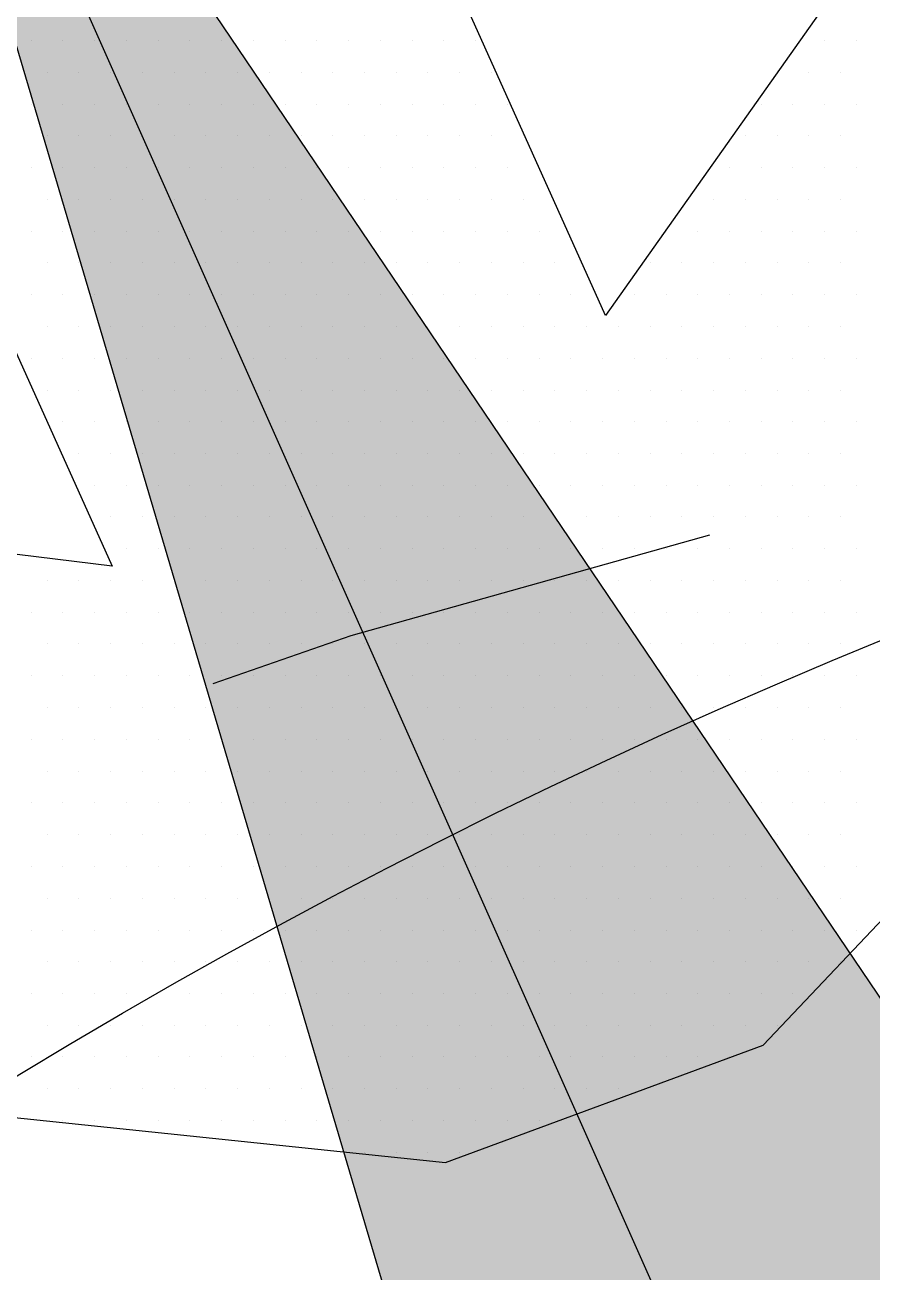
# Paper-space layout 'TOP_A1_00200_01-01-2017_MODELE' of a CAD drawing. Header units: metres. Extents: x 1274 to 2143, y 12 to 312.
# Drawn here: x 1531.604 to 1533.073, y 159.683 to 161.845 of the extents above; entities that cross this region are included whole.
import ezdxf

# ---------------------------------------------------------------- set-up
doc = ezdxf.new("R2010")
doc.units = ezdxf.units.M
doc.header["$LTSCALE"] = 2
doc.set_wipeout_variables(frame=1)
doc.linetypes.add('CACHEX2', pattern=[0.75, 0.5, -0.25])
for name, color, linetype in [('CARTOUCHE', 7, 'Continuous'), ('LOGO', 4, 'Continuous'), ('rosace', 7, 'Continuous')]:
    doc.layers.add(name, color=color, linetype=linetype)

# ---------------------------------------------------------------- blocks, each defined once
blk = doc.blocks.new('A$C715108E3')
at = {"layer": 'LOGO', "color": 131}
for p, q in [((-13.1849, -0.4884), (-13.1849, -0.4884)), ((-13.0934, -0.4884), (-13.0934, -0.4884)), ((-13.0016, -0.4884), (-13.0016, -0.4884)), ((-12.9098, -0.4884), (-12.9098, -0.4884)), ((-12.8179, -0.4884), (-12.8179, -0.4884)), ((-12.7265, -0.4884), (-12.7265, -0.4884)), ((-12.6346, -0.4884), (-12.6346, -0.4884)), ((-12.5426, -0.4884), (-12.5426, -0.4884)), ((-12.4514, -0.4884), (-12.4514, -0.4884)), ((-12.3593, -0.4884), (-12.3593, -0.4884)), ((-12.2673, -0.4884), (-12.2673, -0.4884)), ((-12.176, -0.4884), (-12.176, -0.4884)), ((-12.0842, -0.4884), (-12.0842, -0.4884)), ((-11.9926, -0.4884), (-11.9926, -0.4884)), ((-11.9009, -0.4884), (-11.9009, -0.4884)), ((-10.9633, -0.4884), (-10.9633, -0.4884)), ((-10.8917, -0.4884), (-10.8917, -0.4884)), ((-10.7997, -0.4884), (-10.7997, -0.4884)), ((-13.1392, -0.5799), (-13.1392, -0.5799)), ((-13.0473, -0.5799), (-13.0473, -0.5799)), ((-12.9559, -0.5799), (-12.9559, -0.5799)), ((-12.864, -0.5799), (-12.864, -0.5799)), ((-12.7722, -0.5799), (-12.7722, -0.5799)), ((-12.6804, -0.5799), (-12.6804, -0.5799)), ((-12.5889, -0.5799), (-12.5889, -0.5799)), ((-12.4971, -0.5799), (-12.4971, -0.5799)), ((-12.4051, -0.5799), (-12.4051, -0.5799)), ((-12.3138, -0.5799), (-12.3138, -0.5799)), ((-12.2218, -0.5799), (-12.2218, -0.5799)), ((-12.1298, -0.5799), (-12.1298, -0.5799)), ((-12.0385, -0.5799), (-12.0385, -0.5799)), ((-11.9465, -0.5799), (-11.9465, -0.5799)), ((-11.8548, -0.5799), (-11.8548, -0.5799)), ((-11.0289, -0.5799), (-11.0289, -0.5799)), ((-10.9374, -0.5799), (-10.9374, -0.5799)), ((-10.846, -0.5799), (-10.846, -0.5799)), ((-13.1849, -0.6724), (-13.1849, -0.6724)), ((-13.0934, -0.6724), (-13.0934, -0.6724)), ((-13.0016, -0.6724), (-13.0016, -0.6724)), ((-12.9098, -0.6724), (-12.9098, -0.6724)), ((-12.8179, -0.6724), (-12.8179, -0.6724)), ((-12.7265, -0.6724), (-12.7265, -0.6724)), ((-12.6346, -0.6724), (-12.6346, -0.6724)), ((-12.5426, -0.6724), (-12.5426, -0.6724)), ((-12.4514, -0.6724), (-12.4514, -0.6724)), ((-12.3593, -0.6724), (-12.3593, -0.6724)), ((-12.2673, -0.6724), (-12.2673, -0.6724)), ((-12.176, -0.6724), (-12.176, -0.6724)), ((-12.0842, -0.6724), (-12.0842, -0.6724)), ((-11.9926, -0.6724), (-11.9926, -0.6724)), ((-11.9009, -0.6724), (-11.9009, -0.6724)), ((-11.8089, -0.6724), (-11.8089, -0.6724)), ((-11.0934, -0.6724), (-11.0934, -0.6724)), ((-11.075, -0.6724), (-11.075, -0.6724)), ((-10.9835, -0.6724), (-10.9835, -0.6724)), ((-10.8917, -0.6724), (-10.8917, -0.6724)), ((-10.7997, -0.6724), (-10.7997, -0.6724)), ((-13.1392, -0.7635), (-13.1392, -0.7635)), ((-13.0473, -0.7635), (-13.0473, -0.7635)), ((-12.9559, -0.7635), (-12.9559, -0.7635)), ((-12.864, -0.7635), (-12.864, -0.7635)), ((-12.7722, -0.7635), (-12.7722, -0.7635)), ((-12.6804, -0.7635), (-12.6804, -0.7635)), ((-12.5889, -0.7635), (-12.5889, -0.7635)), ((-12.4971, -0.7635), (-12.4971, -0.7635)), ((-12.4051, -0.7635), (-12.4051, -0.7635)), ((-12.3138, -0.7635), (-12.3138, -0.7635)), ((-12.2218, -0.7635), (-12.2218, -0.7635)), ((-12.1298, -0.7635), (-12.1298, -0.7635)), ((-12.0385, -0.7635), (-12.0385, -0.7635)), ((-11.9465, -0.7635), (-11.9465, -0.7635)), ((-11.8548, -0.7635), (-11.8548, -0.7635)), ((-11.7628, -0.7635), (-11.7628, -0.7635)), ((-11.1582, -0.7635), (-11.1582, -0.7635)), ((-11.1211, -0.7635), (-11.1211, -0.7635)), ((-11.0293, -0.7635), (-11.0293, -0.7635)), ((-10.9374, -0.7635), (-10.9374, -0.7635)), ((-10.846, -0.7635), (-10.846, -0.7635)), ((-13.1849, -0.855), (-13.1849, -0.855)), ((-13.0934, -0.855), (-13.0934, -0.855)), ((-13.0016, -0.855), (-13.0016, -0.855)), ((-12.9098, -0.855), (-12.9098, -0.855)), ((-12.8179, -0.855), (-12.8179, -0.855)), ((-12.7265, -0.855), (-12.7265, -0.855)), ((-12.6346, -0.855), (-12.6346, -0.855)), ((-12.5426, -0.855), (-12.5426, -0.855)), ((-12.4514, -0.855), (-12.4514, -0.855)), ((-12.3593, -0.855), (-12.3593, -0.855)), ((-12.2673, -0.855), (-12.2673, -0.855)), ((-12.176, -0.855), (-12.176, -0.855)), ((-12.0842, -0.855), (-12.0842, -0.855)), ((-11.9926, -0.855), (-11.9926, -0.855)), ((-11.9009, -0.855), (-11.9009, -0.855)), ((-11.8089, -0.855), (-11.8089, -0.855)), ((-11.2234, -0.855), (-11.2234, -0.855)), ((-11.1668, -0.855), (-11.1668, -0.855)), ((-11.075, -0.855), (-11.075, -0.855)), ((-10.9835, -0.855), (-10.9835, -0.855)), ((-10.8917, -0.855), (-10.8917, -0.855)), ((-10.7997, -0.855), (-10.7997, -0.855)), ((-13.1392, -0.9474), (-13.1392, -0.9474)), ((-13.0473, -0.9474), (-13.0473, -0.9474)), ((-12.9559, -0.9474), (-12.9559, -0.9474)), ((-12.864, -0.9474), (-12.864, -0.9474)), ((-12.7722, -0.9474), (-12.7722, -0.9474)), ((-12.6804, -0.9474), (-12.6804, -0.9474)), ((-12.5889, -0.9474), (-12.5889, -0.9474)), ((-12.4971, -0.9474), (-12.4971, -0.9474)), ((-12.4051, -0.9474), (-12.4051, -0.9474)), ((-12.3138, -0.9474), (-12.3138, -0.9474)), ((-12.2218, -0.9474), (-12.2218, -0.9474)), ((-12.1298, -0.9474), (-12.1298, -0.9474)), ((-12.0385, -0.9474), (-12.0385, -0.9474)), ((-11.9465, -0.9474), (-11.9465, -0.9474)), ((-11.8548, -0.9474), (-11.8548, -0.9474)), ((-11.7628, -0.9474), (-11.7628, -0.9474)), ((-11.2881, -0.9474), (-11.2881, -0.9474)), ((-11.2126, -0.9474), (-11.2126, -0.9474)), ((-11.1211, -0.9474), (-11.1211, -0.9474)), ((-11.0293, -0.9474), (-11.0293, -0.9474)), ((-10.9374, -0.9474), (-10.9374, -0.9474)), ((-10.846, -0.9474), (-10.846, -0.9474)), ((-13.1849, -1.0386), (-13.1849, -1.0386)), ((-13.0934, -1.0386), (-13.0934, -1.0386)), ((-13.0016, -1.0386), (-13.0016, -1.0386)), ((-12.9098, -1.0386), (-12.9098, -1.0386)), ((-12.8179, -1.0386), (-12.8179, -1.0386)), ((-12.7265, -1.0386), (-12.7265, -1.0386)), ((-12.6346, -1.0386), (-12.6346, -1.0386)), ((-12.5426, -1.0386), (-12.5426, -1.0386)), ((-12.4514, -1.0386), (-12.4514, -1.0386)), ((-12.3593, -1.0386), (-12.3593, -1.0386)), ((-12.2673, -1.0386), (-12.2673, -1.0386)), ((-12.176, -1.0386), (-12.176, -1.0386)), ((-12.0842, -1.0386), (-12.0842, -1.0386)), ((-11.9926, -1.0386), (-11.9926, -1.0386)), ((-11.9009, -1.0386), (-11.9009, -1.0386)), ((-11.8089, -1.0386), (-11.8089, -1.0386)), ((-11.7173, -1.0386), (-11.7173, -1.0386)), ((-11.3535, -1.0386), (-11.3535, -1.0386)), ((-11.3501, -1.0386), (-11.3501, -1.0386)), ((-11.2587, -1.0386), (-11.2587, -1.0386)), ((-11.1668, -1.0386), (-11.1668, -1.0386)), ((-11.075, -1.0386), (-11.075, -1.0386)), ((-10.9835, -1.0386), (-10.9835, -1.0386)), ((-10.8917, -1.0386), (-10.8917, -1.0386)), ((-10.7997, -1.0386), (-10.7997, -1.0386)), ((-13.1392, -1.1301), (-13.1392, -1.1301)), ((-13.0473, -1.1301), (-13.0473, -1.1301)), ((-12.9559, -1.1301), (-12.9559, -1.1301)), ((-12.864, -1.1301), (-12.864, -1.1301)), ((-12.7722, -1.1301), (-12.7722, -1.1301)), ((-12.6804, -1.1301), (-12.6804, -1.1301)), ((-12.5889, -1.1301), (-12.5889, -1.1301)), ((-12.4971, -1.1301), (-12.4971, -1.1301)), ((-12.4051, -1.1301), (-12.4051, -1.1301)), ((-12.3138, -1.1301), (-12.3138, -1.1301)), ((-12.2218, -1.1301), (-12.2218, -1.1301)), ((-12.1298, -1.1301), (-12.1298, -1.1301)), ((-12.0385, -1.1301), (-12.0385, -1.1301)), ((-11.9465, -1.1301), (-11.9465, -1.1301)), ((-11.8548, -1.1301), (-11.8548, -1.1301)), ((-11.7628, -1.1301), (-11.7628, -1.1301)), ((-11.6713, -1.1301), (-11.6713, -1.1301)), ((-11.418, -1.1301), (-11.418, -1.1301)), ((-11.3962, -1.1301), (-11.3962, -1.1301)), ((-11.3044, -1.1301), (-11.3044, -1.1301)), ((-11.2126, -1.1301), (-11.2126, -1.1301)), ((-11.1211, -1.1301), (-11.1211, -1.1301)), ((-11.0293, -1.1301), (-11.0293, -1.1301)), ((-10.9374, -1.1301), (-10.9374, -1.1301)), ((-10.846, -1.1301), (-10.846, -1.1301)), ((-13.1849, -1.2223), (-13.1849, -1.2223)), ((-13.0934, -1.2223), (-13.0934, -1.2223)), ((-13.0016, -1.2223), (-13.0016, -1.2223)), ((-12.9098, -1.2223), (-12.9098, -1.2223)), ((-12.8179, -1.2223), (-12.8179, -1.2223)), ((-12.7265, -1.2223), (-12.7265, -1.2223)), ((-12.6346, -1.2223), (-12.6346, -1.2223)), ((-12.5426, -1.2223), (-12.5426, -1.2223)), ((-12.4514, -1.2223), (-12.4514, -1.2223)), ((-12.3593, -1.2223), (-12.3593, -1.2223)), ((-12.2673, -1.2223), (-12.2673, -1.2223)), ((-12.176, -1.2223), (-12.176, -1.2223)), ((-12.0842, -1.2223), (-12.0842, -1.2223)), ((-11.9926, -1.2223), (-11.9926, -1.2223)), ((-11.9009, -1.2223), (-11.9009, -1.2223)), ((-11.8089, -1.2223), (-11.8089, -1.2223)), ((-11.7173, -1.2223), (-11.7173, -1.2223)), ((-11.6252, -1.2223), (-11.6252, -1.2223)), ((-11.4828, -1.2223), (-11.4828, -1.2223)), ((-11.442, -1.2223), (-11.442, -1.2223)), ((-11.3501, -1.2223), (-11.3501, -1.2223)), ((-11.2587, -1.2223), (-11.2587, -1.2223)), ((-11.1668, -1.2223), (-11.1668, -1.2223)), ((-11.075, -1.2223), (-11.075, -1.2223)), ((-10.9835, -1.2223), (-10.9835, -1.2223)), ((-10.8917, -1.2223), (-10.8917, -1.2223)), ((-10.7997, -1.2223), (-10.7997, -1.2223)), ((-13.1392, -1.3138), (-13.1392, -1.3138)), ((-13.0473, -1.3138), (-13.0473, -1.3138)), ((-12.9559, -1.3138), (-12.9559, -1.3138)), ((-12.864, -1.3138), (-12.864, -1.3138)), ((-12.7722, -1.3138), (-12.7722, -1.3138)), ((-12.6804, -1.3138), (-12.6804, -1.3138)), ((-12.5889, -1.3138), (-12.5889, -1.3138)), ((-12.4971, -1.3138), (-12.4971, -1.3138)), ((-12.4051, -1.3138), (-12.4051, -1.3138)), ((-12.3138, -1.3138), (-12.3138, -1.3138)), ((-12.2218, -1.3138), (-12.2218, -1.3138)), ((-12.1298, -1.3138), (-12.1298, -1.3138)), ((-12.0385, -1.3138), (-12.0385, -1.3138)), ((-11.9465, -1.3138), (-11.9465, -1.3138)), ((-11.8548, -1.3138), (-11.8548, -1.3138)), ((-11.7628, -1.3138), (-11.7628, -1.3138)), ((-11.6713, -1.3138), (-11.6713, -1.3138)), ((-11.5795, -1.3138), (-11.5795, -1.3138)), ((-11.4877, -1.3138), (-11.4877, -1.3138)), ((-11.3962, -1.3138), (-11.3962, -1.3138)), ((-11.3044, -1.3138), (-11.3044, -1.3138)), ((-11.2126, -1.3138), (-11.2126, -1.3138)), ((-11.1211, -1.3138), (-11.1211, -1.3138)), ((-11.0293, -1.3138), (-11.0293, -1.3138)), ((-10.9374, -1.3138), (-10.9374, -1.3138)), ((-10.846, -1.3138), (-10.846, -1.3138)), ((-13.1849, -1.4052), (-13.1849, -1.4052)), ((-13.0934, -1.4052), (-13.0934, -1.4052)), ((-13.0016, -1.4052), (-13.0016, -1.4052)), ((-12.9098, -1.4052), (-12.9098, -1.4052)), ((-12.8179, -1.4052), (-12.8179, -1.4052)), ((-12.7265, -1.4052), (-12.7265, -1.4052)), ((-12.6346, -1.4052), (-12.6346, -1.4052)), ((-12.5426, -1.4052), (-12.5426, -1.4052)), ((-12.4514, -1.4052), (-12.4514, -1.4052)), ((-12.3593, -1.4052), (-12.3593, -1.4052)), ((-12.2673, -1.4052), (-12.2673, -1.4052)), ((-12.176, -1.4052), (-12.176, -1.4052)), ((-12.0842, -1.4052), (-12.0842, -1.4052)), ((-11.9926, -1.4052), (-11.9926, -1.4052)), ((-11.9009, -1.4052), (-11.9009, -1.4052)), ((-11.8089, -1.4052), (-11.8089, -1.4052)), ((-11.7173, -1.4052), (-11.7173, -1.4052)), ((-11.6252, -1.4052), (-11.6252, -1.4052)), ((-11.534, -1.4052), (-11.534, -1.4052)), ((-11.442, -1.4052), (-11.442, -1.4052)), ((-11.3501, -1.4052), (-11.3501, -1.4052)), ((-11.2587, -1.4052), (-11.2587, -1.4052)), ((-11.1668, -1.4052), (-11.1668, -1.4052)), ((-11.075, -1.4052), (-11.075, -1.4052)), ((-10.9835, -1.4052), (-10.9835, -1.4052)), ((-10.8917, -1.4052), (-10.8917, -1.4052)), ((-10.7997, -1.4052), (-10.7997, -1.4052)), ((-13.1806, -1.4974), (-13.1806, -1.4974)), ((-13.1392, -1.4974), (-13.1392, -1.4974)), ((-13.0473, -1.4974), (-13.0473, -1.4974)), ((-12.9559, -1.4974), (-12.9559, -1.4974)), ((-12.864, -1.4974), (-12.864, -1.4974)), ((-12.7722, -1.4974), (-12.7722, -1.4974)), ((-12.6804, -1.4974), (-12.6804, -1.4974)), ((-12.5889, -1.4974), (-12.5889, -1.4974)), ((-12.4971, -1.4974), (-12.4971, -1.4974)), ((-12.4051, -1.4974), (-12.4051, -1.4974)), ((-12.3138, -1.4974), (-12.3138, -1.4974)), ((-12.2218, -1.4974), (-12.2218, -1.4974)), ((-12.1298, -1.4974), (-12.1298, -1.4974)), ((-12.0385, -1.4974), (-12.0385, -1.4974)), ((-11.9465, -1.4974), (-11.9465, -1.4974)), ((-11.8548, -1.4974), (-11.8548, -1.4974)), ((-11.7628, -1.4974), (-11.7628, -1.4974)), ((-11.6713, -1.4974), (-11.6713, -1.4974)), ((-11.5795, -1.4974), (-11.5795, -1.4974)), ((-11.4877, -1.4974), (-11.4877, -1.4974)), ((-11.3962, -1.4974), (-11.3962, -1.4974)), ((-11.3044, -1.4974), (-11.3044, -1.4974)), ((-11.2126, -1.4974), (-11.2126, -1.4974)), ((-11.1211, -1.4974), (-11.1211, -1.4974)), ((-11.0293, -1.4974), (-11.0293, -1.4974)), ((-10.9374, -1.4974), (-10.9374, -1.4974)), ((-10.846, -1.4974), (-10.846, -1.4974)), ((-13.1392, -1.5889), (-13.1392, -1.5889)), ((-13.0934, -1.5889), (-13.0934, -1.5889)), ((-13.0016, -1.5889), (-13.0016, -1.5889)), ((-12.9098, -1.5889), (-12.9098, -1.5889)), ((-12.8179, -1.5889), (-12.8179, -1.5889)), ((-12.7265, -1.5889), (-12.7265, -1.5889)), ((-12.6346, -1.5889), (-12.6346, -1.5889)), ((-12.5426, -1.5889), (-12.5426, -1.5889)), ((-12.4514, -1.5889), (-12.4514, -1.5889)), ((-12.3593, -1.5889), (-12.3593, -1.5889)), ((-12.2673, -1.5889), (-12.2673, -1.5889)), ((-12.176, -1.5889), (-12.176, -1.5889)), ((-12.0842, -1.5889), (-12.0842, -1.5889)), ((-11.9926, -1.5889), (-11.9926, -1.5889)), ((-11.9009, -1.5889), (-11.9009, -1.5889)), ((-11.8089, -1.5889), (-11.8089, -1.5889)), ((-11.7173, -1.5889), (-11.7173, -1.5889)), ((-11.6252, -1.5889), (-11.6252, -1.5889)), ((-11.534, -1.5889), (-11.534, -1.5889)), ((-11.442, -1.5889), (-11.442, -1.5889)), ((-11.3501, -1.5889), (-11.3501, -1.5889)), ((-11.2587, -1.5889), (-11.2587, -1.5889)), ((-11.1668, -1.5889), (-11.1668, -1.5889)), ((-11.075, -1.5889), (-11.075, -1.5889)), ((-10.9835, -1.5889), (-10.9835, -1.5889)), ((-10.8917, -1.5889), (-10.8917, -1.5889)), ((-10.7997, -1.5889), (-10.7997, -1.5889)), ((-13.0979, -1.6803), (-13.0979, -1.6803)), ((-13.0473, -1.6803), (-13.0473, -1.6803)), ((-12.9559, -1.6803), (-12.9559, -1.6803)), ((-12.864, -1.6803), (-12.864, -1.6803)), ((-12.7722, -1.6803), (-12.7722, -1.6803)), ((-12.6804, -1.6803), (-12.6804, -1.6803)), ((-12.5889, -1.6803), (-12.5889, -1.6803)), ((-12.4971, -1.6803), (-12.4971, -1.6803)), ((-12.4051, -1.6803), (-12.4051, -1.6803)), ((-12.3138, -1.6803), (-12.3138, -1.6803)), ((-12.2218, -1.6803), (-12.2218, -1.6803)), ((-12.1298, -1.6803), (-12.1298, -1.6803)), ((-12.0385, -1.6803), (-12.0385, -1.6803)), ((-11.9465, -1.6803), (-11.9465, -1.6803)), ((-11.8548, -1.6803), (-11.8548, -1.6803)), ((-11.7628, -1.6803), (-11.7628, -1.6803)), ((-11.6713, -1.6803), (-11.6713, -1.6803)), ((-11.5795, -1.6803), (-11.5795, -1.6803)), ((-11.4877, -1.6803), (-11.4877, -1.6803)), ((-11.3962, -1.6803), (-11.3962, -1.6803)), ((-11.3044, -1.6803), (-11.3044, -1.6803)), ((-11.2126, -1.6803), (-11.2126, -1.6803)), ((-11.1211, -1.6803), (-11.1211, -1.6803)), ((-11.0293, -1.6803), (-11.0293, -1.6803)), ((-10.9374, -1.6803), (-10.9374, -1.6803)), ((-10.846, -1.6803), (-10.846, -1.6803)), ((-13.0567, -1.7727), (-13.0567, -1.7727)), ((-13.0016, -1.7727), (-13.0016, -1.7727)), ((-12.9098, -1.7727), (-12.9098, -1.7727)), ((-12.8179, -1.7727), (-12.8179, -1.7727)), ((-12.7265, -1.7727), (-12.7265, -1.7727)), ((-12.6346, -1.7727), (-12.6346, -1.7727)), ((-12.5426, -1.7727), (-12.5426, -1.7727)), ((-12.4514, -1.7727), (-12.4514, -1.7727)), ((-12.3593, -1.7727), (-12.3593, -1.7727)), ((-12.2673, -1.7727), (-12.2673, -1.7727)), ((-12.176, -1.7727), (-12.176, -1.7727)), ((-12.0842, -1.7727), (-12.0842, -1.7727)), ((-11.9926, -1.7727), (-11.9926, -1.7727)), ((-11.9009, -1.7727), (-11.9009, -1.7727)), ((-11.8089, -1.7727), (-11.8089, -1.7727)), ((-11.7173, -1.7727), (-11.7173, -1.7727)), ((-11.6252, -1.7727), (-11.6252, -1.7727)), ((-11.534, -1.7727), (-11.534, -1.7727)), ((-11.442, -1.7727), (-11.442, -1.7727)), ((-11.3501, -1.7727), (-11.3501, -1.7727)), ((-11.2587, -1.7727), (-11.2587, -1.7727)), ((-11.1668, -1.7727), (-11.1668, -1.7727)), ((-11.075, -1.7727), (-11.075, -1.7727)), ((-10.9835, -1.7727), (-10.9835, -1.7727)), ((-10.8917, -1.7727), (-10.8917, -1.7727)), ((-10.7997, -1.7727), (-10.7997, -1.7727)), ((-13.0151, -1.864), (-13.0151, -1.864)), ((-12.9559, -1.864), (-12.9559, -1.864)), ((-12.864, -1.864), (-12.864, -1.864)), ((-12.7722, -1.864), (-12.7722, -1.864)), ((-12.6804, -1.864), (-12.6804, -1.864)), ((-12.5889, -1.864), (-12.5889, -1.864)), ((-12.4971, -1.864), (-12.4971, -1.864)), ((-12.4051, -1.864), (-12.4051, -1.864)), ((-12.3138, -1.864), (-12.3138, -1.864)), ((-12.2218, -1.864), (-12.2218, -1.864)), ((-12.1298, -1.864), (-12.1298, -1.864)), ((-12.0385, -1.864), (-12.0385, -1.864)), ((-11.9465, -1.864), (-11.9465, -1.864)), ((-11.8548, -1.864), (-11.8548, -1.864)), ((-11.7628, -1.864), (-11.7628, -1.864)), ((-11.6713, -1.864), (-11.6713, -1.864)), ((-11.5795, -1.864), (-11.5795, -1.864)), ((-11.4877, -1.864), (-11.4877, -1.864)), ((-11.3962, -1.864), (-11.3962, -1.864)), ((-11.3044, -1.864), (-11.3044, -1.864)), ((-11.2126, -1.864), (-11.2126, -1.864)), ((-11.1211, -1.864), (-11.1211, -1.864)), ((-11.0293, -1.864), (-11.0293, -1.864)), ((-10.9374, -1.864), (-10.9374, -1.864)), ((-10.846, -1.864), (-10.846, -1.864)), ((-12.9739, -1.9557), (-12.9739, -1.9557)), ((-12.9098, -1.9557), (-12.9098, -1.9557)), ((-12.8179, -1.9557), (-12.8179, -1.9557)), ((-12.7265, -1.9557), (-12.7265, -1.9557)), ((-12.6346, -1.9557), (-12.6346, -1.9557)), ((-12.5426, -1.9557), (-12.5426, -1.9557)), ((-12.4514, -1.9557), (-12.4514, -1.9557)), ((-12.3593, -1.9557), (-12.3593, -1.9557)), ((-12.2673, -1.9557), (-12.2673, -1.9557)), ((-12.176, -1.9557), (-12.176, -1.9557)), ((-12.0842, -1.9557), (-12.0842, -1.9557)), ((-11.9926, -1.9557), (-11.9926, -1.9557)), ((-11.9009, -1.9557), (-11.9009, -1.9557)), ((-11.8089, -1.9557), (-11.8089, -1.9557)), ((-11.7173, -1.9557), (-11.7173, -1.9557)), ((-11.6252, -1.9557), (-11.6252, -1.9557)), ((-11.534, -1.9557), (-11.534, -1.9557)), ((-11.442, -1.9557), (-11.442, -1.9557)), ((-11.3501, -1.9557), (-11.3501, -1.9557)), ((-11.2587, -1.9557), (-11.2587, -1.9557)), ((-11.1668, -1.9557), (-11.1668, -1.9557)), ((-11.075, -1.9557), (-11.075, -1.9557)), ((-10.9835, -1.9557), (-10.9835, -1.9557)), ((-10.8917, -1.9557), (-10.8917, -1.9557)), ((-10.7997, -1.9557), (-10.7997, -1.9557)), ((-13.1392, -2.0481), (-13.1392, -2.0481)), ((-13.0473, -2.0481), (-13.0473, -2.0481)), ((-12.9559, -2.0481), (-12.9559, -2.0481)), ((-12.864, -2.0481), (-12.864, -2.0481)), ((-12.7722, -2.0481), (-12.7722, -2.0481)), ((-12.6804, -2.0481), (-12.6804, -2.0481)), ((-12.5889, -2.0481), (-12.5889, -2.0481)), ((-12.4971, -2.0481), (-12.4971, -2.0481)), ((-12.4051, -2.0481), (-12.4051, -2.0481)), ((-12.3138, -2.0481), (-12.3138, -2.0481)), ((-12.2218, -2.0481), (-12.2218, -2.0481)), ((-12.1298, -2.0481), (-12.1298, -2.0481)), ((-12.0385, -2.0481), (-12.0385, -2.0481)), ((-11.9465, -2.0481), (-11.9465, -2.0481)), ((-11.8548, -2.0481), (-11.8548, -2.0481)), ((-11.7628, -2.0481), (-11.7628, -2.0481)), ((-11.6713, -2.0481), (-11.6713, -2.0481)), ((-11.5795, -2.0481), (-11.5795, -2.0481)), ((-11.4877, -2.0481), (-11.4877, -2.0481)), ((-11.3962, -2.0481), (-11.3962, -2.0481)), ((-11.3044, -2.0481), (-11.3044, -2.0481)), ((-11.2126, -2.0481), (-11.2126, -2.0481)), ((-11.1211, -2.0481), (-11.1211, -2.0481)), ((-11.0293, -2.0481), (-11.0293, -2.0481)), ((-10.9374, -2.0481), (-10.9374, -2.0481)), ((-10.846, -2.0481), (-10.846, -2.0481)), ((-13.1849, -2.1393), (-13.1849, -2.1393)), ((-13.0934, -2.1393), (-13.0934, -2.1393)), ((-13.0016, -2.1393), (-13.0016, -2.1393)), ((-12.9098, -2.1393), (-12.9098, -2.1393)), ((-12.8179, -2.1393), (-12.8179, -2.1393)), ((-12.7265, -2.1393), (-12.7265, -2.1393)), ((-12.6346, -2.1393), (-12.6346, -2.1393)), ((-12.5426, -2.1393), (-12.5426, -2.1393)), ((-12.4514, -2.1393), (-12.4514, -2.1393)), ((-12.3593, -2.1393), (-12.3593, -2.1393)), ((-12.2673, -2.1393), (-12.2673, -2.1393)), ((-12.176, -2.1393), (-12.176, -2.1393)), ((-12.0842, -2.1393), (-12.0842, -2.1393)), ((-11.9926, -2.1393), (-11.9926, -2.1393)), ((-11.9009, -2.1393), (-11.9009, -2.1393)), ((-11.8089, -2.1393), (-11.8089, -2.1393)), ((-11.7173, -2.1393), (-11.7173, -2.1393)), ((-11.6252, -2.1393), (-11.6252, -2.1393)), ((-11.534, -2.1393), (-11.534, -2.1393)), ((-11.442, -2.1393), (-11.442, -2.1393)), ((-11.3501, -2.1393), (-11.3501, -2.1393)), ((-11.2587, -2.1393), (-11.2587, -2.1393)), ((-11.1668, -2.1393), (-11.1668, -2.1393)), ((-11.075, -2.1393), (-11.075, -2.1393)), ((-10.9835, -2.1393), (-10.9835, -2.1393)), ((-10.8917, -2.1393), (-10.8917, -2.1393)), ((-10.7997, -2.1393), (-10.7997, -2.1393)), ((-13.1392, -2.231), (-13.1392, -2.231)), ((-13.0473, -2.231), (-13.0473, -2.231)), ((-12.9559, -2.231), (-12.9559, -2.231)), ((-12.864, -2.231), (-12.864, -2.231)), ((-12.7722, -2.231), (-12.7722, -2.231)), ((-12.6804, -2.231), (-12.6804, -2.231)), ((-12.5889, -2.231), (-12.5889, -2.231)), ((-12.4971, -2.231), (-12.4971, -2.231)), ((-12.4051, -2.231), (-12.4051, -2.231)), ((-12.3138, -2.231), (-12.3138, -2.231)), ((-12.2218, -2.231), (-12.2218, -2.231)), ((-12.1298, -2.231), (-12.1298, -2.231)), ((-12.0385, -2.231), (-12.0385, -2.231)), ((-11.9465, -2.231), (-11.9465, -2.231)), ((-11.8548, -2.231), (-11.8548, -2.231)), ((-11.7628, -2.231), (-11.7628, -2.231)), ((-11.6713, -2.231), (-11.6713, -2.231)), ((-11.5795, -2.231), (-11.5795, -2.231)), ((-11.4877, -2.231), (-11.4877, -2.231)), ((-11.3962, -2.231), (-11.3962, -2.231)), ((-11.3044, -2.231), (-11.3044, -2.231)), ((-11.2126, -2.231), (-11.2126, -2.231)), ((-11.1211, -2.231), (-11.1211, -2.231)), ((-11.0293, -2.231), (-11.0293, -2.231)), ((-10.9374, -2.231), (-10.9374, -2.231)), ((-10.846, -2.231), (-10.846, -2.231)), ((-13.1849, -2.3232), (-13.1849, -2.3232)), ((-13.0934, -2.3232), (-13.0934, -2.3232)), ((-13.0016, -2.3232), (-13.0016, -2.3232)), ((-12.9098, -2.3232), (-12.9098, -2.3232)), ((-12.8179, -2.3232), (-12.8179, -2.3232)), ((-12.7265, -2.3232), (-12.7265, -2.3232)), ((-12.6346, -2.3232), (-12.6346, -2.3232)), ((-12.5426, -2.3232), (-12.5426, -2.3232)), ((-12.4514, -2.3232), (-12.4514, -2.3232)), ((-12.3593, -2.3232), (-12.3593, -2.3232)), ((-12.2673, -2.3232), (-12.2673, -2.3232)), ((-12.176, -2.3232), (-12.176, -2.3232)), ((-12.0842, -2.3232), (-12.0842, -2.3232)), ((-11.9926, -2.3232), (-11.9926, -2.3232)), ((-11.9009, -2.3232), (-11.9009, -2.3232)), ((-11.8089, -2.3232), (-11.8089, -2.3232)), ((-11.7173, -2.3232), (-11.7173, -2.3232)), ((-11.6252, -2.3232), (-11.6252, -2.3232)), ((-11.534, -2.3232), (-11.534, -2.3232)), ((-11.442, -2.3232), (-11.442, -2.3232)), ((-11.3501, -2.3232), (-11.3501, -2.3232)), ((-11.2587, -2.3232), (-11.2587, -2.3232)), ((-11.1668, -2.3232), (-11.1668, -2.3232)), ((-11.075, -2.3232), (-11.075, -2.3232)), ((-10.9835, -2.3232), (-10.9835, -2.3232)), ((-10.8917, -2.3232), (-10.8917, -2.3232)), ((-10.7997, -2.3232), (-10.7997, -2.3232)), ((-13.1392, -2.4146), (-13.1392, -2.4146)), ((-13.0473, -2.4146), (-13.0473, -2.4146)), ((-12.9559, -2.4146), (-12.9559, -2.4146)), ((-12.864, -2.4146), (-12.864, -2.4146)), ((-12.7722, -2.4146), (-12.7722, -2.4146)), ((-12.6804, -2.4146), (-12.6804, -2.4146)), ((-12.5889, -2.4146), (-12.5889, -2.4146)), ((-12.4971, -2.4146), (-12.4971, -2.4146)), ((-12.4051, -2.4146), (-12.4051, -2.4146)), ((-12.3138, -2.4146), (-12.3138, -2.4146)), ((-12.2218, -2.4146), (-12.2218, -2.4146)), ((-12.1298, -2.4146), (-12.1298, -2.4146)), ((-12.0385, -2.4146), (-12.0385, -2.4146)), ((-11.9465, -2.4146), (-11.9465, -2.4146)), ((-11.8548, -2.4146), (-11.8548, -2.4146)), ((-11.7628, -2.4146), (-11.7628, -2.4146)), ((-11.6713, -2.4146), (-11.6713, -2.4146)), ((-11.5795, -2.4146), (-11.5795, -2.4146)), ((-11.4877, -2.4146), (-11.4877, -2.4146)), ((-11.3962, -2.4146), (-11.3962, -2.4146)), ((-11.3044, -2.4146), (-11.3044, -2.4146)), ((-11.2126, -2.4146), (-11.2126, -2.4146)), ((-11.1211, -2.4146), (-11.1211, -2.4146)), ((-11.0293, -2.4146), (-11.0293, -2.4146)), ((-10.9374, -2.4146), (-10.9374, -2.4146)), ((-10.846, -2.4146), (-10.846, -2.4146)), ((-13.1849, -2.507), (-13.1849, -2.507)), ((-13.0934, -2.507), (-13.0934, -2.507)), ((-13.0016, -2.507), (-13.0016, -2.507)), ((-12.9098, -2.507), (-12.9098, -2.507)), ((-12.8179, -2.507), (-12.8179, -2.507)), ((-12.7265, -2.507), (-12.7265, -2.507)), ((-12.6346, -2.507), (-12.6346, -2.507)), ((-12.5426, -2.507), (-12.5426, -2.507)), ((-12.4514, -2.507), (-12.4514, -2.507)), ((-12.3593, -2.507), (-12.3593, -2.507)), ((-12.2673, -2.507), (-12.2673, -2.507)), ((-12.176, -2.507), (-12.176, -2.507)), ((-12.0842, -2.507), (-12.0842, -2.507)), ((-11.9926, -2.507), (-11.9926, -2.507)), ((-11.9009, -2.507), (-11.9009, -2.507)), ((-11.8089, -2.507), (-11.8089, -2.507)), ((-11.7173, -2.507), (-11.7173, -2.507)), ((-11.6252, -2.507), (-11.6252, -2.507)), ((-11.534, -2.507), (-11.534, -2.507)), ((-11.442, -2.507), (-11.442, -2.507)), ((-11.3501, -2.507), (-11.3501, -2.507)), ((-11.2587, -2.507), (-11.2587, -2.507)), ((-11.1668, -2.507), (-11.1668, -2.507)), ((-11.075, -2.507), (-11.075, -2.507)), ((-10.9835, -2.507), (-10.9835, -2.507)), ((-10.8917, -2.507), (-10.8917, -2.507)), ((-10.7997, -2.507), (-10.7997, -2.507)), ((-13.1392, -2.5983), (-13.1392, -2.5983)), ((-13.0473, -2.5983), (-13.0473, -2.5983)), ((-12.9559, -2.5983), (-12.9559, -2.5983)), ((-12.864, -2.5983), (-12.864, -2.5983)), ((-12.7722, -2.5983), (-12.7722, -2.5983)), ((-12.6804, -2.5983), (-12.6804, -2.5983)), ((-12.5889, -2.5983), (-12.5889, -2.5983)), ((-12.4971, -2.5983), (-12.4971, -2.5983)), ((-12.4051, -2.5983), (-12.4051, -2.5983)), ((-12.3138, -2.5983), (-12.3138, -2.5983)), ((-12.2218, -2.5983), (-12.2218, -2.5983)), ((-12.1298, -2.5983), (-12.1298, -2.5983)), ((-12.0385, -2.5983), (-12.0385, -2.5983)), ((-11.9465, -2.5983), (-11.9465, -2.5983)), ((-11.8548, -2.5983), (-11.8548, -2.5983)), ((-11.7628, -2.5983), (-11.7628, -2.5983)), ((-11.6713, -2.5983), (-11.6713, -2.5983)), ((-11.5795, -2.5983), (-11.5795, -2.5983)), ((-11.4877, -2.5983), (-11.4877, -2.5983)), ((-11.3962, -2.5983), (-11.3962, -2.5983)), ((-11.3044, -2.5983), (-11.3044, -2.5983)), ((-11.2126, -2.5983), (-11.2126, -2.5983)), ((-11.1211, -2.5983), (-11.1211, -2.5983)), ((-11.0293, -2.5983), (-11.0293, -2.5983)), ((-10.9374, -2.5983), (-10.9374, -2.5983)), ((-10.846, -2.5983), (-10.846, -2.5983)), ((-13.1849, -2.6898), (-13.1849, -2.6898)), ((-13.0934, -2.6898), (-13.0934, -2.6898)), ((-13.0016, -2.6898), (-13.0016, -2.6898)), ((-12.9098, -2.6898), (-12.9098, -2.6898)), ((-12.8179, -2.6898), (-12.8179, -2.6898)), ((-12.7265, -2.6898), (-12.7265, -2.6898)), ((-12.6346, -2.6898), (-12.6346, -2.6898)), ((-12.5426, -2.6898), (-12.5426, -2.6898)), ((-12.4514, -2.6898), (-12.4514, -2.6898)), ((-12.3593, -2.6898), (-12.3593, -2.6898)), ((-12.2673, -2.6898), (-12.2673, -2.6898)), ((-12.176, -2.6898), (-12.176, -2.6898)), ((-12.0842, -2.6898), (-12.0842, -2.6898)), ((-11.9926, -2.6898), (-11.9926, -2.6898)), ((-11.9009, -2.6898), (-11.9009, -2.6898)), ((-11.8089, -2.6898), (-11.8089, -2.6898)), ((-11.7173, -2.6898), (-11.7173, -2.6898)), ((-11.6252, -2.6898), (-11.6252, -2.6898)), ((-11.534, -2.6898), (-11.534, -2.6898)), ((-11.442, -2.6898), (-11.442, -2.6898)), ((-11.3501, -2.6898), (-11.3501, -2.6898)), ((-11.2587, -2.6898), (-11.2587, -2.6898)), ((-11.1668, -2.6898), (-11.1668, -2.6898)), ((-11.075, -2.6898), (-11.075, -2.6898)), ((-10.9835, -2.6898), (-10.9835, -2.6898)), ((-10.8917, -2.6898), (-10.8917, -2.6898)), ((-10.7997, -2.6898), (-10.7997, -2.6898)), ((-13.1392, -2.782), (-13.1392, -2.782)), ((-13.0473, -2.782), (-13.0473, -2.782)), ((-12.9559, -2.782), (-12.9559, -2.782)), ((-12.864, -2.782), (-12.864, -2.782)), ((-12.7722, -2.782), (-12.7722, -2.782)), ((-12.6804, -2.782), (-12.6804, -2.782)), ((-12.5889, -2.782), (-12.5889, -2.782)), ((-12.4971, -2.782), (-12.4971, -2.782)), ((-12.4051, -2.782), (-12.4051, -2.782)), ((-12.3138, -2.782), (-12.3138, -2.782)), ((-12.2218, -2.782), (-12.2218, -2.782)), ((-12.1298, -2.782), (-12.1298, -2.782)), ((-12.0385, -2.782), (-12.0385, -2.782)), ((-11.9465, -2.782), (-11.9465, -2.782)), ((-11.8548, -2.782), (-11.8548, -2.782)), ((-11.7628, -2.782), (-11.7628, -2.782)), ((-11.6713, -2.782), (-11.6713, -2.782)), ((-11.5795, -2.782), (-11.5795, -2.782)), ((-11.4877, -2.782), (-11.4877, -2.782)), ((-11.3962, -2.782), (-11.3962, -2.782)), ((-11.3044, -2.782), (-11.3044, -2.782)), ((-11.2126, -2.782), (-11.2126, -2.782)), ((-11.1211, -2.782), (-11.1211, -2.782)), ((-11.0293, -2.782), (-11.0293, -2.782)), ((-10.9374, -2.782), (-10.9374, -2.782)), ((-10.846, -2.782), (-10.846, -2.782)), ((-13.1849, -2.8736), (-13.1849, -2.8736)), ((-13.0934, -2.8736), (-13.0934, -2.8736)), ((-13.0016, -2.8736), (-13.0016, -2.8736)), ((-12.9098, -2.8736), (-12.9098, -2.8736)), ((-12.8179, -2.8736), (-12.8179, -2.8736)), ((-12.7265, -2.8736), (-12.7265, -2.8736)), ((-12.6346, -2.8736), (-12.6346, -2.8736)), ((-12.5426, -2.8736), (-12.5426, -2.8736)), ((-12.4514, -2.8736), (-12.4514, -2.8736)), ((-12.3593, -2.8736), (-12.3593, -2.8736)), ((-12.2673, -2.8736), (-12.2673, -2.8736)), ((-12.176, -2.8736), (-12.176, -2.8736)), ((-12.0842, -2.8736), (-12.0842, -2.8736)), ((-11.9926, -2.8736), (-11.9926, -2.8736)), ((-11.9009, -2.8736), (-11.9009, -2.8736)), ((-11.8089, -2.8736), (-11.8089, -2.8736)), ((-11.7173, -2.8736), (-11.7173, -2.8736)), ((-11.6252, -2.8736), (-11.6252, -2.8736)), ((-11.534, -2.8736), (-11.534, -2.8736)), ((-11.442, -2.8736), (-11.442, -2.8736)), ((-11.3501, -2.8736), (-11.3501, -2.8736)), ((-11.2587, -2.8736), (-11.2587, -2.8736)), ((-11.1668, -2.8736), (-11.1668, -2.8736)), ((-11.075, -2.8736), (-11.075, -2.8736)), ((-10.9835, -2.8736), (-10.9835, -2.8736)), ((-10.8917, -2.8736), (-10.8917, -2.8736)), ((-10.7997, -2.8736), (-10.7997, -2.8736)), ((-13.1392, -2.9649), (-13.1392, -2.9649)), ((-13.0473, -2.9649), (-13.0473, -2.9649)), ((-12.9559, -2.9649), (-12.9559, -2.9649)), ((-12.864, -2.9649), (-12.864, -2.9649)), ((-12.7722, -2.9649), (-12.7722, -2.9649)), ((-12.6804, -2.9649), (-12.6804, -2.9649)), ((-12.5889, -2.9649), (-12.5889, -2.9649)), ((-12.4971, -2.9649), (-12.4971, -2.9649)), ((-12.4051, -2.9649), (-12.4051, -2.9649)), ((-12.3138, -2.9649), (-12.3138, -2.9649)), ((-12.2218, -2.9649), (-12.2218, -2.9649)), ((-12.1298, -2.9649), (-12.1298, -2.9649)), ((-12.0385, -2.9649), (-12.0385, -2.9649)), ((-11.9465, -2.9649), (-11.9465, -2.9649)), ((-11.8548, -2.9649), (-11.8548, -2.9649)), ((-11.7628, -2.9649), (-11.7628, -2.9649)), ((-11.6713, -2.9649), (-11.6713, -2.9649)), ((-11.5795, -2.9649), (-11.5795, -2.9649)), ((-11.4877, -2.9649), (-11.4877, -2.9649)), ((-11.3962, -2.9649), (-11.3962, -2.9649)), ((-11.3044, -2.9649), (-11.3044, -2.9649)), ((-11.2126, -2.9649), (-11.2126, -2.9649)), ((-11.1211, -2.9649), (-11.1211, -2.9649)), ((-11.0293, -2.9649), (-11.0293, -2.9649)), ((-10.9374, -2.9649), (-10.9374, -2.9649)), ((-10.846, -2.9649), (-10.846, -2.9649)), ((-13.1849, -3.0573), (-13.1849, -3.0573)), ((-13.0934, -3.0573), (-13.0934, -3.0573)), ((-13.0016, -3.0573), (-13.0016, -3.0573)), ((-12.9098, -3.0573), (-12.9098, -3.0573)), ((-12.8179, -3.0573), (-12.8179, -3.0573)), ((-12.7265, -3.0573), (-12.7265, -3.0573)), ((-12.6346, -3.0573), (-12.6346, -3.0573)), ((-12.5426, -3.0573), (-12.5426, -3.0573)), ((-12.4514, -3.0573), (-12.4514, -3.0573)), ((-12.3593, -3.0573), (-12.3593, -3.0573)), ((-12.2673, -3.0573), (-12.2673, -3.0573)), ((-12.176, -3.0573), (-12.176, -3.0573)), ((-12.0842, -3.0573), (-12.0842, -3.0573)), ((-11.9926, -3.0573), (-11.9926, -3.0573)), ((-11.9009, -3.0573), (-11.9009, -3.0573)), ((-11.8089, -3.0573), (-11.8089, -3.0573)), ((-11.7173, -3.0573), (-11.7173, -3.0573)), ((-11.6252, -3.0573), (-11.6252, -3.0573)), ((-11.534, -3.0573), (-11.534, -3.0573)), ((-11.442, -3.0573), (-11.442, -3.0573)), ((-11.3501, -3.0573), (-11.3501, -3.0573)), ((-11.2587, -3.0573), (-11.2587, -3.0573)), ((-11.1668, -3.0573), (-11.1668, -3.0573)), ((-11.075, -3.0573), (-11.075, -3.0573)), ((-10.9835, -3.0573), (-10.9835, -3.0573)), ((-10.8917, -3.0573), (-10.8917, -3.0573)), ((-10.7997, -3.0573), (-10.7997, -3.0573)), ((-13.1392, -3.1485), (-13.1392, -3.1485)), ((-13.0473, -3.1485), (-13.0473, -3.1485)), ((-12.9559, -3.1485), (-12.9559, -3.1485)), ((-12.864, -3.1485), (-12.864, -3.1485)), ((-12.7722, -3.1485), (-12.7722, -3.1485)), ((-12.6804, -3.1485), (-12.6804, -3.1485)), ((-12.5889, -3.1485), (-12.5889, -3.1485)), ((-12.4971, -3.1485), (-12.4971, -3.1485)), ((-12.4051, -3.1485), (-12.4051, -3.1485)), ((-12.3138, -3.1485), (-12.3138, -3.1485)), ((-12.2218, -3.1485), (-12.2218, -3.1485)), ((-12.1298, -3.1485), (-12.1298, -3.1485)), ((-12.0385, -3.1485), (-12.0385, -3.1485)), ((-11.9465, -3.1485), (-11.9465, -3.1485)), ((-11.8548, -3.1485), (-11.8548, -3.1485)), ((-11.7628, -3.1485), (-11.7628, -3.1485)), ((-11.6713, -3.1485), (-11.6713, -3.1485)), ((-11.5795, -3.1485), (-11.5795, -3.1485)), ((-11.4877, -3.1485), (-11.4877, -3.1485)), ((-11.3962, -3.1485), (-11.3962, -3.1485)), ((-11.3044, -3.1485), (-11.3044, -3.1485)), ((-11.2126, -3.1485), (-11.2126, -3.1485)), ((-11.1211, -3.1485), (-11.1211, -3.1485)), ((-11.0293, -3.1485), (-11.0293, -3.1485)), ((-10.9374, -3.1485), (-10.9374, -3.1485)), ((-10.846, -3.1485), (-10.846, -3.1485)), ((-13.1849, -3.24), (-13.1849, -3.24)), ((-13.0934, -3.24), (-13.0934, -3.24)), ((-13.0016, -3.24), (-13.0016, -3.24)), ((-12.9098, -3.24), (-12.9098, -3.24)), ((-12.8179, -3.24), (-12.8179, -3.24)), ((-12.7265, -3.24), (-12.7265, -3.24)), ((-12.6346, -3.24), (-12.6346, -3.24)), ((-12.5426, -3.24), (-12.5426, -3.24)), ((-12.4514, -3.24), (-12.4514, -3.24)), ((-12.3593, -3.24), (-12.3593, -3.24)), ((-12.2673, -3.24), (-12.2673, -3.24)), ((-12.176, -3.24), (-12.176, -3.24)), ((-12.0842, -3.24), (-12.0842, -3.24)), ((-11.9926, -3.24), (-11.9926, -3.24)), ((-11.9009, -3.24), (-11.9009, -3.24)), ((-11.8089, -3.24), (-11.8089, -3.24)), ((-11.7173, -3.24), (-11.7173, -3.24)), ((-11.6252, -3.24), (-11.6252, -3.24)), ((-11.534, -3.24), (-11.534, -3.24)), ((-11.442, -3.24), (-11.442, -3.24)), ((-11.3501, -3.24), (-11.3501, -3.24)), ((-11.2587, -3.24), (-11.2587, -3.24)), ((-11.1668, -3.24), (-11.1668, -3.24)), ((-11.075, -3.24), (-11.075, -3.24)), ((-10.9835, -3.24), (-10.9835, -3.24)), ((-13.1392, -3.3324), (-13.1392, -3.3324)), ((-13.0473, -3.3324), (-13.0473, -3.3324)), ((-12.9559, -3.3324), (-12.9559, -3.3324)), ((-12.864, -3.3324), (-12.864, -3.3324)), ((-12.7722, -3.3324), (-12.7722, -3.3324)), ((-12.6804, -3.3324), (-12.6804, -3.3324)), ((-12.5889, -3.3324), (-12.5889, -3.3324)), ((-12.4971, -3.3324), (-12.4971, -3.3324)), ((-12.4051, -3.3324), (-12.4051, -3.3324)), ((-12.3138, -3.3324), (-12.3138, -3.3324)), ((-12.2218, -3.3324), (-12.2218, -3.3324)), ((-12.1298, -3.3324), (-12.1298, -3.3324)), ((-12.0385, -3.3324), (-12.0385, -3.3324)), ((-11.9465, -3.3324), (-11.9465, -3.3324)), ((-11.8548, -3.3324), (-11.8548, -3.3324)), ((-11.7628, -3.3324), (-11.7628, -3.3324)), ((-11.6713, -3.3324), (-11.6713, -3.3324)), ((-11.5795, -3.3324), (-11.5795, -3.3324)), ((-11.4877, -3.3324), (-11.4877, -3.3324)), ((-11.3962, -3.3324), (-11.3962, -3.3324)), ((-11.3044, -3.3324), (-11.3044, -3.3324)), ((-11.2126, -3.3324), (-11.2126, -3.3324)), ((-11.1211, -3.3324), (-11.1211, -3.3324)), ((-11.0293, -3.3324), (-11.0293, -3.3324)), ((-13.1849, -3.4237), (-13.1849, -3.4237)), ((-13.0934, -3.4237), (-13.0934, -3.4237)), ((-13.0016, -3.4237), (-13.0016, -3.4237)), ((-12.9098, -3.4237), (-12.9098, -3.4237)), ((-12.8179, -3.4237), (-12.8179, -3.4237)), ((-12.7265, -3.4237), (-12.7265, -3.4237)), ((-12.6346, -3.4237), (-12.6346, -3.4237)), ((-12.5426, -3.4237), (-12.5426, -3.4237)), ((-12.4514, -3.4237), (-12.4514, -3.4237)), ((-12.3593, -3.4237), (-12.3593, -3.4237)), ((-12.2673, -3.4237), (-12.2673, -3.4237)), ((-12.176, -3.4237), (-12.176, -3.4237)), ((-12.0842, -3.4237), (-12.0842, -3.4237)), ((-11.9926, -3.4237), (-11.9926, -3.4237)), ((-11.9009, -3.4237), (-11.9009, -3.4237)), ((-11.8089, -3.4237), (-11.8089, -3.4237)), ((-11.7173, -3.4237), (-11.7173, -3.4237)), ((-11.6252, -3.4237), (-11.6252, -3.4237)), ((-11.534, -3.4237), (-11.534, -3.4237)), ((-11.442, -3.4237), (-11.442, -3.4237)), ((-11.3501, -3.4237), (-11.3501, -3.4237)), ((-11.2587, -3.4237), (-11.2587, -3.4237)), ((-11.1668, -3.4237), (-11.1668, -3.4237)), ((-13.1392, -3.5151), (-13.1392, -3.5151)), ((-13.0473, -3.5151), (-13.0473, -3.5151)), ((-12.9559, -3.5151), (-12.9559, -3.5151)), ((-12.864, -3.5151), (-12.864, -3.5151)), ((-12.7722, -3.5151), (-12.7722, -3.5151)), ((-12.6804, -3.5151), (-12.6804, -3.5151)), ((-12.5889, -3.5151), (-12.5889, -3.5151)), ((-12.4971, -3.5151), (-12.4971, -3.5151)), ((-12.4051, -3.5151), (-12.4051, -3.5151)), ((-12.3138, -3.5151), (-12.3138, -3.5151)), ((-12.2218, -3.5151), (-12.2218, -3.5151)), ((-12.1298, -3.5151), (-12.1298, -3.5151)), ((-12.0385, -3.5151), (-12.0385, -3.5151)), ((-11.9465, -3.5151), (-11.9465, -3.5151)), ((-11.8548, -3.5151), (-11.8548, -3.5151)), ((-11.7628, -3.5151), (-11.7628, -3.5151)), ((-11.6713, -3.5151), (-11.6713, -3.5151)), ((-11.5795, -3.5151), (-11.5795, -3.5151)), ((-11.4877, -3.5151), (-11.4877, -3.5151)), ((-13.1448, -3.6077), (-13.1448, -3.6077)), ((-13.0934, -3.6077), (-13.0934, -3.6077)), ((-13.0016, -3.6077), (-13.0016, -3.6077)), ((-12.9098, -3.6077), (-12.9098, -3.6077)), ((-12.8179, -3.6077), (-12.8179, -3.6077)), ((-12.7265, -3.6077), (-12.7265, -3.6077)), ((-12.6346, -3.6077), (-12.6346, -3.6077)), ((-12.5426, -3.6077), (-12.5426, -3.6077)), ((-12.4514, -3.6077), (-12.4514, -3.6077)), ((-12.3593, -3.6077), (-12.3593, -3.6077)), ((-12.2673, -3.6077), (-12.2673, -3.6077)), ((-12.176, -3.6077), (-12.176, -3.6077)), ((-12.0842, -3.6077), (-12.0842, -3.6077)), ((-11.9926, -3.6077), (-11.9926, -3.6077)), ((-11.9009, -3.6077), (-11.9009, -3.6077)), ((-11.8089, -3.6077), (-11.8089, -3.6077)), ((-11.7173, -3.6077), (-11.7173, -3.6077)), ((-12.2647, -3.699), (-12.2647, -3.699)), ((-12.2218, -3.699), (-12.2218, -3.699)), ((-12.1298, -3.699), (-12.1298, -3.699)), ((-12.0385, -3.699), (-12.0385, -3.699)), ((-11.9465, -3.699), (-11.9465, -3.699))]:
    blk.add_line(p, q, dxfattribs=at)
blk.add_lwpolyline([(-17.4242, -1.4573), (-18.4152, -2.5691), (-18.6566, -2.9311), (-18.705, -3.0278), (-11.9873, -3.7284), (-11.0696, -3.3901), (-10.6346, -2.9311), (-6.8859, 2.3168), (-8.5773, 2.3168), (-9.0123, 2.2688), (-11.5252, -1.2823), (-12.7091, 1.3505), (-13.4102, 1.1331), (-14.1349, 0.795), (-14.1589, 0.6743), (-12.951, -2.0066)], close=True, dxfattribs=at)
blk = doc.blocks.new('A$C581E6685')
at = {"layer": 'rosace'}
for color, points in [(142, [(-45.3965, 37.4846), (-39.5666, 28.8703), (-39.344, 28.5414), (-39.8519, 24.2064), (-36.9477, 25.4853), (-26.3566, 30.2032), (-36.1863, 24.0789), (-38.2746, 22.2236), (-38.1337, 21.2132), (-33.6363, 11.1845), (-39.5393, 21.4709), (-40.6525, 23.2405), (-42.0615, 23.3525), (-53.1072, 18.3767), (-43.3972, 24.4856), (-40.4756, 26.2259), (-40.684, 26.8894)]), (140, [(-45.3965, 37.4846), (-41.9745, 25.9278), (-41.7809, 23.8865), (-42.0615, 23.3525), (-44.9268, 21.9767), (-53.1072, 18.3767), (-40.8028, 21.6905), (-39.5666, 22.0268), (-38.2746, 22.2236), (-38.1337, 21.2132), (-33.6363, 11.1845), (-36.0802, 21.4612), (-37.3405, 24.3346), (-37.4251, 24.9804), (-36.9477, 25.4853), (-26.3566, 30.2032), (-37.8747, 26.8339), (-39.7286, 26.4119), (-40.3751, 26.6371), (-40.684, 26.8894)])]:
    blk.add_hatch(color=color, dxfattribs=at).paths.add_polyline_path(points)
at = {"layer": 'rosace', "color": 142}
blk.add_lwpolyline([(-45.3965, 37.4846), (-39.3434, 28.5414), (-39.8519, 24.2064), (-36.9477, 25.4853), (-26.3566, 30.2032), (-36.1857, 24.0789), (-38.2739, 22.2236), (-38.1337, 21.2132), (-33.6358, 11.1845), (-39.5393, 21.4709), (-40.6518, 23.2405), (-42.0615, 23.3525), (-53.1072, 18.3767), (-43.3964, 24.4856), (-40.4756, 26.2259), (-40.6836, 26.8894)], close=True, dxfattribs=at)
at = {"layer": 'rosace', "color": 140}
blk.add_lwpolyline([(-45.3965, 37.4846), (-41.9745, 25.9278), (-41.7804, 23.8865), (-42.0615, 23.3525), (-44.9268, 21.9767), (-53.1072, 18.3767), (-40.8028, 21.6905), (-39.5666, 22.0268), (-38.2739, 22.2236), (-38.1337, 21.2132), (-33.6358, 11.1845), (-36.0802, 21.4612), (-37.3405, 24.3346), (-37.4251, 24.9804), (-36.9477, 25.4853), (-26.3566, 30.2032), (-37.8741, 26.8339), (-39.7286, 26.4119), (-40.3748, 26.6371), (-40.6836, 26.8894)], close=True, dxfattribs=at)
at = {"layer": 'rosace', "color": 32, "linetype": 'CACHEX2', "ltscale": 1.5}
blk.add_ellipse((-38.0538, 23.8138), major_axis=(-19.0311, -3.534), ratio=0.590567, dxfattribs=at)
at = {"layer": 'rosace', "color": 32}
blk.add_ellipse((-37.6144, 23.8499), major_axis=(-13.5768, -4.2839), ratio=0.791971, dxfattribs=at)
at = {"layer": 'CARTOUCHE'}
blk.add_blockref('A$C715108E3', (-31.6739, 36.3189), dxfattribs=at)
blk = doc.blocks.new('A$C4D68259D')
blk.add_wipeout([(0, 25.6223), (0.1652, 26.7367), (0.7383, 27.8861), (1.6708, 28.7909), (2.8466, 29.3316), (3.5435, 29.4509), (3.5435, 29.4509), (94.9287, 29.4623), (96.0552, 29.2902), (97.2167, 28.6987), (97.7035, 28.2661), (98.0951, 27.7798), (98.6162, 26.658), (98.7362, 26.0362), (98.7516, 25.8527), (98.7585, 3.8387), (98.5719, 2.6574), (98.0189, 1.5743), (97.5848, 1.0765), (97.1232, 0.6959), (95.9338, 0.1366), (95.4142, 0.0321), (95.1105, 0.0048), (3.7555, 0.0009), (2.7133, 0.169), (1.5147, 0.7841), (0.6714, 1.6707), (0.147, 2.7876), (0.0063, 3.6209)]).dxf.layer = 'CARTOUCHE'
at = {"layer": 'CARTOUCHE'}
blk.add_rational_spline([(0, 25.6223), (0, 14.7312), (0, 3.84), (0, 0), (3.84, 0), (49.3793, 0), (94.9185, 0), (98.7585, 0), (98.7585, 3.84), (98.7585, 14.7312), (98.7585, 25.6223), (98.7585, 29.4623), (94.9185, 29.4623), (49.3793, 29.4623), (3.84, 29.4623), (0, 29.4623), (0, 25.6223)], [1, 1, 1, 0.707106781187, 1, 1, 1, 0.707106781187, 1, 1, 1, 0.707106781187, 1, 1, 1, 0.707106781187, 1], degree=2, knots=[0, 0, 0, 1, 1, 2.570796, 2.570796, 3.570796, 3.570796, 5.141593, 5.141593, 6.141593, 6.141593, 7.712389, 7.712389, 8.712389, 8.712389, 10.283185, 10.283185, 10.283185], dxfattribs=at)
at = {"layer": 'CARTOUCHE', "xscale": 0.6, "yscale": 0.6, "zscale": 0.6}
blk.add_blockref('A$C581E6685', (37.2707, 1.3806), dxfattribs=at)

psp = doc.layouts.new('TOP_A1_00200_01-01-2017_MODELE')

# ---------------------------------------------------------------- block references
at = {"layer": 'rosace'}
psp.add_blockref('A$C4D68259D', (1521.2598, 138.9386), dxfattribs=at)

doc.saveas('drawing.dxf')
